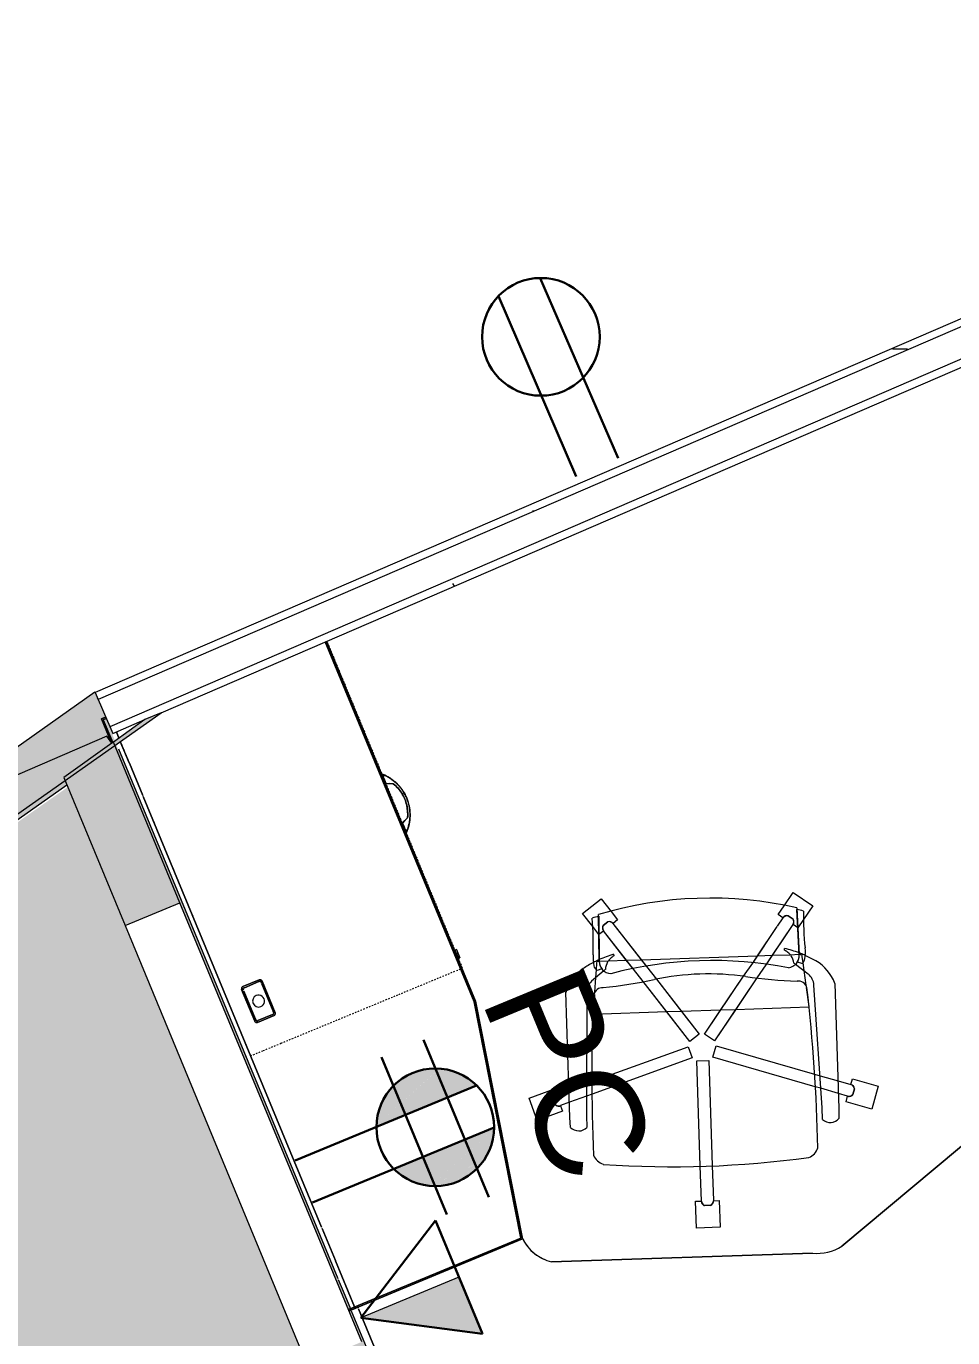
# Model space of a CAD drawing. Header units: inches. Extents: x 488 to 2071, y 800 to 2512.
# Drawn here: x 672.1 to 750.1, y 1913.6 to 2024 of the extents above; entities that cross this region are included whole.
import ezdxf

# ---------------------------------------------------------------- set-up
doc = ezdxf.new("R2010")
doc.units = ezdxf.units.IN
doc.header["$MEASUREMENT"] = 0
doc.linetypes.add('Dash', pattern=[0.25, 0.125, -0.125])
for name, color, linetype, lineweight in [('A-ANNO-NOTE', 131, 'Continuous', 30), ('A-DETL-GENF', 92, 'Continuous', 9), ('A-Flor-Shel-Tptn', 8, 'Continuous', 9), ('A-WALL', 113, 'Continuous', 9), ('A-WALL-PATT', 111, 'Continuous', 13), ('AI-Wall-Demz-E', 8, 'Continuous', 9), ('AI-Wall-Fill-E-2', 8, 'Continuous', 9), ('I-FURN', 30, 'Continuous', 9), ('I-FURN-PNLS', 30, 'Continuous', 9), ('I-WALL', 2, 'Continuous', 9)]:
    doc.layers.add(name, color=color, linetype=linetype, lineweight=lineweight)
doc.styles.add('Swis721 Lt BT', font='swissl.ttf', dxfattribs={"height": 9})
pattern_1 = [(0, (0, 0), (30.72, 7.68), [1.267, -21.773, 1.267, -21.773, -122.88]), (0, (0, 0), (30.72, 7.68), [-46.08, 1.267, -44.813, 1.267, -21.773, -53.76]), (0, (0, 0), (30.72, 7.68), [-115.2, 1.267, -14.093, 1.267, -37.133]), (120, (11.52, 3.84), (-22.011075, 22.7643), [1.267, -21.773, 1.267, -21.773, -122.88]), (120, (11.52, 3.84), (-22.011075, 22.7643), [-46.08, 1.267, -44.813, 1.267, -21.773, -53.76]), (120, (11.52, 3.84), (-22.011075, 22.7643), [-115.2, 1.267, -14.093, 1.267, -37.133]), (240, (15.36, 19.2), (-8.708925, -30.4443), [1.267, -21.773, 1.267, -21.773, -122.88]), (240, (15.36, 19.2), (-8.708925, -30.4443), [-46.08, 1.267, -44.813, 1.267, -21.773, -53.76]), (240, (15.36, 19.2), (-8.708925, -30.4443), [-115.2, 1.267, -14.093, 1.267, -37.133])]

# ---------------------------------------------------------------- blocks, each defined once
blk = doc.blocks.new('Revit Link EDITED_dwg-5488103-Level 1 POWER')
at = {"layer": 'AI-Wall-Fill-E-2'}
h = blk.add_hatch(color=7, dxfattribs=at)
h.paths.add_polyline_path([(888.45, 1226.24), (905.48, 1267.36), (944.19, 1251.32), (948.28, 1261.18), (943.66, 1263.09), (943.21, 1262.01), (947.83, 1260.1), (945.15, 1253.63), (940.53, 1255.55), (941.49, 1257.86), (902.78, 1273.89), (883.83, 1228.16)], flags=0)
h.paths.add_polyline_path([(962.05, 1294.44), (963.13, 1297.06), (958.51, 1298.96), (957.43, 1296.35), (958.51, 1295.9)], flags=0)
h.paths.add_polyline_path([(1002.73, 1392.63), (1002.73, 1392.68), (805.47, 1474.39), (805.47, 1474.34), (1002.69, 1392.65)], flags=0)
h.paths.add_polyline_path([(805.56, 1487.46), (838.83, 1565.84), (838.77, 1565.99), (806.52, 1489.72)], flags=0)
h.paths.add_polyline_path([(844.19, 1565.97), (844.28, 1566.22), (785.99, 1706.88), (785.85, 1706.82), (844.1, 1566.2)], flags=0)
h.paths.add_polyline_path([(784.42, 1710.28), (784.58, 1710.35), (736.87, 1825.51), (736.71, 1825.45), (784.36, 1710.42)], flags=0)
h.paths.add_polyline_path([(735.28, 1828.91), (735.44, 1828.98), (679.66, 1963.54), (679.55, 1963.46), (724.5, 1854.94)], flags=0)
h.paths.add_polyline_path([(630.52, 1928.39), (675.5, 1960.17), (675.36, 1960.5), (635, 1932.01), (632.5, 1933.05), (630.73, 1928.77), (500.42, 1982.75), (500.25, 1982.34), (629.94, 1928.62)], flags=0)
h.paths.add_polyline_path([(662.79, 1957.29), (678.88, 1964.24), (679.3, 1963.65), (679.57, 1963.84), (677.88, 1967.94), (666.53, 1959.93)], flags=0)
at = {"layer": 'AI-Wall-Demz-E', "color": 7}
for p, q in [((677.88, 1967.94), (662.79, 1957.29)), ((679.85, 1963.17), (698.32, 1918.59)), ((698.35, 1918.52), (698.76, 1917.53)), ((698.76, 1917.52), (699.37, 1916.05)), ((699.37, 1916.05), (699.42, 1915.94)), ((699.44, 1915.89), (710.89, 1888.24))]:
    blk.add_line(p, q, dxfattribs=at)
at = {"layer": 'AI-Wall-Demz-E', "color": 7, "flags": 128}
blk.add_lwpolyline([(500.42, 1982.75), (500.25, 1982.34), (630.52, 1928.39), (675.51, 1960.15)], dxfattribs=at)
blk = doc.blocks.new('Zira Wksta 9 - Type 1-V29-Level 1 POWER')
at = {"layer": 'I-FURN'}
for p, q in [((-32.53, -32.66), (-31.73, -30.56)), ((-32.53, -32.66), (-31.73, -30.56)), ((-31.73, -30.56), (-29.86, -31.26)), ((-31.73, -30.56), (-29.86, -31.26)), ((-29.86, -31.26), (-30.65, -33.37)), ((-29.86, -31.26), (-30.65, -33.37)), ((-33.1, -35.62), (-32.06, -32.84)), ((-33.1, -35.62), (-32.06, -32.84)), ((-32.07, -32.83), (-32.53, -32.66)), ((-32.07, -32.83), (-32.53, -32.66)), ((-31.21, -32.75), (-31.69, -32.57)), ((-31.21, -32.75), (-31.69, -32.57)), ((-31.69, -32.58), (-31.22, -32.75)), ((-31.69, -32.58), (-31.22, -32.75)), ((-31.12, -33.19), (-32.17, -35.97)), ((-31.12, -33.19), (-32.17, -35.97)), ((-30.65, -33.37), (-31.11, -33.2)), ((-30.65, -33.37), (-31.11, -33.2)), ((-48.56, -36.42), (-47.32, -34.85)), ((-48.56, -36.42), (-47.32, -34.85)), ((-47.32, -34.85), (-45.56, -36.26)), ((-47.32, -34.85), (-45.56, -36.26)), ((-44.79, -35.95), (-44.47, -35.18)), ((-46.8, -37.82), (-48.56, -36.42)), ((-46.8, -37.82), (-48.56, -36.42)), ((-48.5, -45.82), (-44.79, -35.95)), ((-45.56, -36.26), (-45.86, -36.63)), ((-45.56, -36.26), (-45.86, -36.63)), ((-43.16, -35.62), (-43.52, -36.56)), ((-36.21, -43.88), (-33.1, -35.62)), ((-36.21, -43.88), (-33.1, -35.62)), ((-32.17, -35.97), (-35.27, -44.24)), ((-32.17, -35.97), (-35.27, -44.24)), ((-20, -56), (-16, -36)), ((-16, -36), (-20, -56)), ((-16, -36), (-20, -56)), ((-19.87, -56.01), (-15.9, -36.13)), ((-15.9, -36.13), (-19.87, -56.01)), ((-19.87, -56.01), (-15.9, -36.13)), ((-15.9, -36.13), (-19.87, -56.01)), ((-16, -36), (-0.19, -36)), ((-16, -36), (-0.19, -36)), ((-0.19, -36), (-16, -36)), ((-15.9, -36.13), (-0.19, -36.13)), ((-0.19, -36.13), (-15.9, -36.13)), ((-15.9, -36.13), (-0.19, -36.13)), ((-0.19, -36.13), (-15.9, -36.13)), ((-0.19, -36), (-0.75, -36)), ((-0.75, -36), (-0.75, -36.12)), ((-0.75, -36.12), (-0.75, -36)), ((-0.75, -36), (-0.19, -36)), ((-0.75, -36.13), (-0.75, -40.34)), ((-0.75, -40.34), (-0.75, -36.13)), ((-43.52, -36.56), (-46.82, -46.35)), ((-46.5, -37.44), (-46.8, -37.82)), ((-46.5, -37.44), (-46.8, -37.82)), ((-46.32, -36.6), (-46.64, -37)), ((-46.32, -36.6), (-46.64, -37)), ((-46.63, -37), (-46.32, -36.61)), ((-46.63, -37), (-46.32, -36.61)), ((-45.61, -38.13), (-46.49, -37.43)), ((-45.61, -38.13), (-46.49, -37.43)), ((-45.87, -36.65), (-45.24, -37.15)), ((-45.87, -36.65), (-45.24, -37.15)), ((-45.24, -37.15), (-44.04, -38.11)), ((-45.24, -37.15), (-44.04, -38.11)), ((-44.38, -39.12), (-45.61, -38.13)), ((-44.38, -39.12), (-45.61, -38.13)), ((-44.04, -38.11), (-43.64, -38.42)), ((-44.04, -38.11), (-43.64, -38.42)), ((-43.64, -38.42), (-36.65, -44.01)), ((-43.64, -38.42), (-36.65, -44.01)), ((-44, -39.42), (-44.38, -39.12)), ((-44, -39.42), (-44.38, -39.12)), ((-37.27, -44.79), (-44, -39.42)), ((-37.27, -44.79), (-44, -39.42)), ((-0.75, -40.35), (-0.75, -43.28)), ((-0.75, -43.28), (-0.75, -40.35)), ((-24.95, -43.54), (-24.59, -42.6)), ((-36.65, -44.01), (-37.27, -44.79)), ((-36.65, -44.01), (-37.27, -44.79)), ((-35.27, -44.24), (-36.21, -43.88)), ((-35.27, -44.24), (-36.21, -43.88)), ((-28.91, -53.08), (-24.95, -43.54)), ((-23.59, -43.92), (-27.3, -53.79)), ((-23.32, -43.13), (-23.59, -43.92)), ((-0.75, -43.39), (-0.75, -82.61)), ((-0.75, -82.61), (-0.75, -43.39)), ((-46.14, -46.43), (-45.73, -44.87)), ((-45.73, -44.87), (-45.71, -44.8)), ((-45.71, -44.8), (-39.92, -46.98)), ((-42.63, -48.76), (-37.29, -45.24)), ((-39.92, -46.98), (-37.29, -45.24)), ((-37.29, -45.24), (-36.74, -46.08)), ((-37.29, -45.24), (-36.74, -46.08)), ((-35.06, -45.62), (-35.02, -44.62)), ((-35.06, -45.62), (-35.02, -44.62)), ((-35.02, -44.62), (-26.08, -45.02)), ((-35.02, -44.62), (-26.08, -45.02)), ((-26.08, -45.02), (-25.57, -45.05)), ((-26.08, -45.02), (-25.57, -45.05)), ((-25.57, -45.05), (-24.04, -45.12)), ((-25.57, -45.05), (-24.04, -45.12)), ((-24.04, -45.12), (-23.23, -45.15)), ((-24.04, -45.12), (-23.23, -45.15)), ((-23.23, -45.13), (-23.21, -44.65)), ((-23.23, -45.13), (-23.21, -44.65)), ((-23.21, -44.65), (-20.96, -44.75)), ((-23.21, -44.65), (-20.96, -44.75)), ((-20.96, -44.75), (-21.05, -46.75)), ((-20.96, -44.75), (-21.05, -46.75)), ((-36.74, -46.08), (-41.64, -49.31)), ((-36.74, -46.08), (-38.76, -47.41)), ((-36.31, -46.24), (-35.35, -45.97)), ((-36.31, -46.24), (-35.35, -45.97)), ((-35.67, -48.57), (-36.31, -46.24)), ((-34.76, -51.89), (-36.31, -46.24)), ((-35.35, -45.97), (-34.51, -49.01)), ((-35.35, -45.97), (-33.65, -52.14)), ((-26.46, -46.01), (-35.06, -45.62)), ((-26.46, -46.01), (-35.06, -45.62)), ((-25.98, -46.03), (-26.46, -46.01)), ((-25.98, -46.03), (-26.46, -46.01)), ((-24.41, -46.1), (-25.98, -46.03)), ((-24.41, -46.1), (-25.98, -46.03)), ((-23.28, -46.15), (-24.41, -46.1)), ((-23.28, -46.15), (-24.41, -46.1)), ((-23.3, -46.65), (-23.28, -46.17)), ((-23.3, -46.65), (-23.28, -46.17)), ((-22.87, -45.42), (-22.89, -45.92)), ((-22.87, -45.42), (-22.89, -45.92)), ((-22.88, -45.93), (-22.86, -45.41)), ((-22.88, -45.93), (-22.86, -45.41)), ((-46.74, -47.4), (-46.05, -48.57)), ((-46.5, -47.82), (-46.18, -46.61)), ((-46.18, -46.61), (-46.16, -46.54)), ((-42.63, -48.76), (-39.92, -46.98)), ((-38.76, -47.41), (-41.64, -49.31)), ((-39.92, -46.98), (-38.76, -47.41)), ((-38.76, -47.41), (-35.67, -48.57)), ((-21.05, -46.75), (-23.3, -46.65)), ((-21.05, -46.75), (-23.3, -46.65)), ((-46.8, -48.98), (-46.66, -48.44)), ((-46.66, -48.44), (-46.5, -47.82)), ((-46.57, -48.42), (-46.27, -48.67)), ((-47.98, -52.92), (-46.66, -49.19)), ((-46.66, -49.19), (-47.93, -52.78)), ((-47.14, -51.74), (-43.73, -49.49)), ((-46.84, -49.15), (-46.8, -48.99)), ((-46.74, -49.19), (-46.8, -49.17)), ((-45.95, -49.49), (-46.66, -49.23)), ((-46.03, -48.61), (-45.97, -48.71)), ((-44.54, -50.02), (-45.95, -49.49)), ((-44.54, -50.02), (-43.73, -49.49)), ((-43.73, -49.49), (-42.63, -48.76)), ((-43.73, -49.49), (-42.63, -48.76)), ((-41.64, -49.31), (-42.77, -50.05)), ((-41.64, -49.31), (-42.77, -50.05)), ((-35.67, -48.57), (-34.51, -49.01)), ((-34.76, -51.89), (-35.67, -48.57)), ((-34.51, -49.01), (-28.72, -51.18)), ((-34.51, -49.01), (-33.65, -52.14)), ((-47.14, -51.74), (-44.54, -50.02)), ((-42.77, -50.05), (-45.86, -52.09)), ((-43.38, -50.46), (-45.86, -52.09)), ((-45.65, -50.03), (-45.72, -50.15)), ((-43.38, -50.46), (-44.54, -50.02)), ((-42.77, -50.05), (-43.38, -50.46)), ((-34.2, -53.9), (-43.38, -50.46)), ((-49.29, -52.56), (-48.13, -51.79)), ((-49.29, -52.56), (-48.13, -51.79)), ((-48.13, -51.79), (-47.42, -51.32)), ((-48.13, -51.79), (-47.42, -51.32)), ((-47.42, -51.32), (-47.15, -51.73)), ((-47.42, -51.32), (-47.15, -51.73)), ((-28.76, -51.25), (-29.48, -52.69)), ((-28.72, -51.18), (-28.76, -51.25)), ((-48.19, -54.23), (-49.29, -52.56)), ((-48.19, -54.23), (-49.29, -52.56)), ((-47.33, -52.15), (-47.05, -52.58)), ((-47.33, -52.15), (-47.05, -52.58)), ((-47.04, -52.57), (-47.32, -52.16)), ((-47.04, -52.57), (-47.32, -52.16)), ((-45.89, -52.11), (-46.59, -52.57)), ((-45.89, -52.11), (-46.59, -52.57)), ((-46.58, -52.59), (-46.31, -52.99)), ((-46.58, -52.59), (-46.31, -52.99)), ((-34.4, -53.2), (-34.76, -51.89)), ((-34.4, -53.2), (-34.76, -51.89)), ((-33.65, -52.14), (-33.3, -53.41)), ((-33.65, -52.14), (-33.3, -53.41)), ((-29.56, -52.86), (-30.12, -53.97)), ((-29.53, -52.79), (-29.56, -52.86)), ((-47.07, -53.49), (-48.19, -54.23)), ((-47.07, -53.49), (-48.19, -54.23)), ((-46.31, -52.99), (-47.07, -53.49)), ((-46.31, -52.99), (-47.07, -53.49)), ((-34.2, -53.9), (-34.4, -53.2)), ((-33.18, -57.61), (-34.4, -53.2)), ((-33.04, -54.34), (-34.2, -53.9)), ((-33.18, -57.61), (-34.2, -53.9)), ((-33.3, -53.41), (-33.04, -54.34)), ((-33.3, -53.41), (-32.22, -57.35)), ((-30.94, -54.25), (-29.66, -53.82)), ((-30.12, -53.97), (-30.41, -54.55)), ((-31.63, -54.87), (-33.04, -54.34)), ((-33.04, -54.34), (-32.22, -57.35)), ((-30.9, -55.12), (-32.36, -58.78)), ((-32.31, -58.65), (-30.9, -55.12)), ((-32.23, -55.22), (-32.21, -55.08)), ((-30.92, -55.14), (-31.63, -54.87)), ((-31.1, -54.3), (-30.99, -54.26)), ((-30.85, -54.47), (-30.45, -54.47)), ((-30.77, -55.19), (-30.84, -55.17)), ((-30.66, -55.06), (-30.74, -55.21)), ((-30.41, -54.55), (-30.66, -55.05)), ((-20, -88.79), (-20, -56)), ((-20, -88.79), (-20, -56)), ((-20, -56), (-20, -88.79)), ((-19.87, -88.79), (-19.87, -56.01)), ((-19.87, -56.01), (-19.87, -88.79)), ((-19.87, -88.79), (-19.87, -56.01)), ((-19.87, -56.01), (-19.87, -88.79)), ((-32.2, -57.34), (-31.73, -57.22)), ((-32.2, -57.34), (-31.73, -57.22)), ((-31.73, -57.22), (-31.51, -58.04)), ((-31.73, -57.22), (-31.51, -58.04)), ((-33.66, -57.75), (-33.2, -57.62)), ((-33.66, -57.75), (-33.2, -57.62)), ((-33.42, -58.62), (-33.66, -57.75)), ((-33.42, -58.62), (-33.66, -57.75)), ((-32.36, -57.78), (-32.84, -57.91)), ((-32.84, -57.92), (-32.35, -57.78)), ((-32.84, -57.92), (-32.35, -57.78)), ((-32.36, -57.78), (-32.84, -57.91)), ((-31.51, -58.04), (-31.14, -59.38)), ((-31.51, -58.04), (-31.14, -59.38)), ((-33.06, -59.92), (-33.42, -58.62)), ((-33.06, -59.92), (-33.42, -58.62)), ((-31.14, -59.38), (-33.06, -59.92)), ((-31.14, -59.38), (-33.06, -59.92)), ((-3.94, -61.56), (-3.94, -61.71)), ((-3.94, -61.71), (-3.94, -61.56)), ((-3.94, -61.75), (-3.94, -64.25)), ((-3.94, -64.25), (-3.94, -61.75)), ((-3.81, -61.5), (-3.87, -61.5)), ((-3.87, -61.5), (-3.81, -61.5)), ((-2.46, -61.5), (-3.79, -61.5)), ((-3.79, -61.5), (-2.46, -61.5)), ((-2.37, -61.5), (-2.44, -61.5)), ((-2.44, -61.5), (-2.37, -61.5)), ((-2.31, -61.71), (-2.31, -61.56)), ((-2.31, -61.56), (-2.31, -61.71)), ((-2.31, -64.25), (-2.31, -61.75)), ((-2.31, -61.75), (-2.31, -64.25)), ((-3.94, -64.29), (-3.94, -64.44)), ((-3.94, -64.44), (-3.94, -64.29)), ((-3.87, -64.5), (-3.81, -64.5)), ((-3.81, -64.5), (-3.87, -64.5)), ((-3.79, -64.5), (-2.46, -64.5)), ((-2.46, -64.5), (-3.79, -64.5)), ((-2.44, -64.5), (-2.37, -64.5)), ((-2.37, -64.5), (-2.44, -64.5)), ((-2.31, -64.44), (-2.31, -64.33)), ((-2.31, -64.33), (-2.31, -64.44)), ((-0.75, -82.72), (-0.75, -85.65)), ((-0.75, -85.65), (-0.75, -82.72)), ((-0.75, -85.68), (-0.75, -87.64)), ((-0.75, -87.64), (-0.75, -85.68)), ((-0.75, -87.94), (-0.75, -88.5)), ((-0.75, -88.5), (-0.75, -87.94)), ((-0.12, -87.8), (-0.12, -89.88)), ((-0.12, -89.88), (-0.12, -87.8)), ((-0.12, -87.8), (-0.12, -89.88)), ((-0.12, -89.88), (-0.12, -87.8)), ((0, -87.94), (0, -90)), ((0, -87.94), (0, -90)), ((0, -90), (0, -87.94)), ((0, -90), (0, -87.94)), ((0, -87.94), (0, -90)), ((-0.12, -89.88), (-0.39, -89.88)), ((-0.39, -89.88), (-0.12, -89.88)), ((-0.12, -89.88), (-0.39, -89.88)), ((-0.39, -89.88), (-0.12, -89.88)), ((0, -90), (-0.39, -90)), ((0, -90), (-0.39, -90)), ((-0.39, -90), (0, -90)), ((-0.39, -90), (0, -90)), ((0, -90), (-0.39, -90))]:
    blk.add_line(p, q, dxfattribs=at)
for centre, radius, start, end in [((-31.69, -32.97), 0.407, 90.5719, 160.2416), ((-31.69, -32.97), 0.407, 90.5719, 160.2416), ((-31.68, -32.98), 0.406, 92.0266, 159.4068), ((-31.68, -32.98), 0.406, 145.9307, 159.4068), ((-31.68, -32.98), 0.406, 105.5026, 145.9307), ((-31.68, -32.98), 0.406, 92.0266, 105.5026), ((-31.5, -33.05), 0.406, 33.3109, 46.7869), ((-31.5, -33.05), 0.406, 339.4068, 46.7869), ((-31.48, -33.05), 0.407, 42.5225, 48.2416), ((-31.48, -33.05), 0.407, 338.5719, 48.2416), ((-31.48, -33.05), 0.407, 338.5719, 42.5225), ((-31.5, -33.05), 0.406, 339.4068, 33.3109), ((101.32, -88.89), 153.52, 158.8817, 163.9281), ((-40.89, -34.43), 1.31, 89.45, 139.3635), ((-62.5, -115.28), 84.96, 63.5542, 75.2593), ((-44.03, -36.03), 0.956, 25.2969, 117.5166), ((-46.25, -37.12), 0.407, 162.5719, 232.2416), ((-46.25, -37.12), 0.407, 162.5719, 232.2416), ((-46.24, -37.11), 0.406, 164.0266, 177.5026), ((-46.24, -37.11), 0.406, 164.0266, 231.4068), ((-46.24, -37.11), 0.406, 177.5026, 217.9307), ((-46.24, -37.11), 0.406, 217.9307, 231.1285), ((-46.24, -37.11), 0.406, 231.1285, 231.4068), ((-46.12, -36.95), 0.407, 92.3737, 120.2416), ((-46.12, -36.95), 0.407, 50.5719, 120.2416), ((-46.12, -36.96), 0.406, 91.8348, 118.7869), ((-46.12, -36.96), 0.406, 51.4068, 118.7869), ((-46.12, -36.96), 0.406, 91.6865, 91.8348), ((-46.12, -36.95), 0.407, 91.5174, 92.3737), ((-46.12, -36.95), 0.407, 50.5719, 91.5174), ((-46.12, -36.96), 0.406, 64.8828, 91.6865), ((-46.12, -36.96), 0.406, 51.4068, 64.8828), ((-25.52, -40.21), 1.31, 359.45, 49.3635), ((-168.4, 12.46), 153.52, 334.8854, 339.9318), ((-24.21, -43.48), 0.956, 21.2969, 113.5166), ((-23.25, -45.54), 0.407, 47.1401, 88.2416), ((-23.25, -45.54), 0.407, 18.5719, 88.2416), ((-23.25, -45.56), 0.406, 60.4547, 87.4068), ((-23.25, -45.56), 0.406, 20.0266, 87.4068), ((-23.25, -45.56), 0.406, 20.0266, 60.4547), ((-23.25, -45.54), 0.407, 46.4398, 47.1401), ((-23.25, -45.54), 0.407, 18.5719, 46.4398), ((-44.87, -45.97), 3.63, 177.5857, 217.4546), ((-23.26, -45.74), 0.406, 267.4068, 334.7869), ((-23.26, -45.76), 0.407, 266.5719, 336.2416), ((-23.26, -45.76), 0.407, 266.5719, 336.2416), ((-23.26, -45.74), 0.406, 267.4068, 321.3109), ((-23.26, -45.74), 0.406, 321.3109, 334.7869), ((-45.5, -46.78), 1.39, 162.208, 206.5146), ((-45.44, -46.47), 0.763, 173.6405, 255.173), ((-63.62, -86.09), 42.84, 59.3834, 65.1767), ((-40.12, -42.34), 9.61, 217.4546, 223.4032), ((-46.45, -49.02), 0.613, 101.9494, 149.5003), ((-45.67, -49.54), 1.05, 75.3621, 160.5854), ((-26.8, -20.27), 33.83, 236.6352, 262.1783), ((-73.4, -41.77), 27.2, 336.8949, 343.4211), ((-43.75, -50.6), 3.74, 149.5003, 163.4211), ((-40.12, -42.34), 9.61, 223.4032, 225.8974), ((-40.12, -42.34), 9.61, 226.0461, 226.4797), ((-40.12, -42.34), 9.61, 226.6699, 234.3402), ((-45.67, -49.54), 1.05, 124.6069, 160.5854), ((-44.63, -49.09), 1.38, 164.4946, 191.8316), ((-44.63, -49.09), 1.38, 193.4255, 207.8909), ((-30.5, -30.12), 22.19, 239.3834, 259.4301), ((-44.63, -49.09), 1.38, 207.8909, 222.3564), ((-46.93, -52.07), 0.407, 122.5719, 192.2416), ((-46.93, -52.07), 0.407, 122.5719, 192.2416), ((-46.92, -52.08), 0.406, 123.4068, 190.7869), ((-46.92, -52.08), 0.406, 136.8828, 150.3588), ((-46.92, -52.08), 0.406, 123.4068, 136.8828), ((-28.82, -25.67), 33.17, 233.8545, 234.8302), ((-28.98, -26.07), 32.89, 234.7108, 264.0993), ((-46.92, -52.08), 0.406, 150.3588, 190.7869), ((-46.81, -52.25), 0.407, 234.5719, 304.2416), ((-46.81, -52.25), 0.407, 234.5719, 304.2416), ((-46.81, -52.24), 0.406, 236.0266, 276.4547), ((-46.81, -52.24), 0.406, 236.0266, 262.9787), ((-46.81, -52.24), 0.406, 262.9787, 276.4547), ((-46.81, -52.24), 0.406, 276.4547, 303.4068), ((-46.81, -52.24), 0.406, 276.4547, 289.9307), ((-46.81, -52.24), 0.406, 289.9307, 303.4068), ((-42.43, -94.05), 42.84, 73.6368, 79.4301), ((-30.02, -52.26), 0.763, 243.6405, 325.173), ((-31.87, -54.73), 1.05, 338.2281, 63.4514), ((-30.18, -52.54), 1.39, 292.2989, 336.6055), ((-30.13, -51.51), 3.63, 281.3589, 321.2278), ((-32.36, -53.7), 1.38, 276.4571, 290.9226), ((-32.36, -53.7), 1.38, 290.9226, 305.388), ((-32.36, -53.7), 1.38, 306.982, 334.3189), ((-31.87, -54.73), 1.05, 338.2281, 14.2066), ((-34.02, -54.26), 3.74, 335.3924, 349.3132), ((-30.94, -54.84), 0.613, 349.3132, 36.8641), ((-31.31, -45.65), 9.61, 275.4103, 281.3589), ((-31.31, -45.65), 9.61, 264.4733, 272.1436), ((-5.89, -67.14), 27.2, 155.3924, 161.9186), ((-31.31, -45.65), 9.61, 272.3338, 272.7674), ((-31.31, -45.65), 9.61, 272.9161, 275.4103), ((-32.61, -57.46), 0.406, 308.0266, 15.4068), ((-32.59, -57.46), 0.407, 306.5719, 16.2416), ((-32.59, -57.46), 0.407, 320.5058, 16.2416), ((-32.61, -57.46), 0.406, 1.9307, 15.4068), ((-32.8, -57.52), 0.407, 194.5719, 264.2416), ((-32.8, -57.52), 0.407, 194.5719, 264.2416), ((-32.79, -57.51), 0.406, 195.4068, 235.8348), ((-32.79, -57.51), 0.406, 195.4068, 208.8828), ((-32.79, -57.51), 0.406, 208.8828, 262.7869), ((-32.79, -57.51), 0.406, 235.8348, 262.7869), ((-32.61, -57.46), 0.406, 308.0266, 348.4547), ((-32.59, -57.46), 0.407, 306.5719, 320.5058), ((-32.61, -57.46), 0.406, 348.4547, 1.9307), ((-28.83, -25.66), 33.17, 263.9833, 264.959), ((-3.87, -61.56), 0.0625, 90, 180), ((-3.87, -61.56), 0.0625, 90, 180), ((-2.37, -61.56), 0.0625, 0, 90), ((-2.37, -61.56), 0.0625, 0, 90), ((-3.87, -64.44), 0.0625, 180, 270), ((-3.87, -64.44), 0.0625, 180, 270), ((-2.37, -64.44), 0.0625, 270, 0), ((-2.37, -64.44), 0.0625, 270, 285), ((-2.37, -64.44), 0.0625, 285, 0)]:
    blk.add_arc(centre, radius, start, end, dxfattribs=at)
at = {"layer": 'I-FURN-PNLS'}
for p, q in [((-1, -6.75), (-1, -35.85)), ((-1, -35.85), (-1, -6.75)), ((-40.59, -25.16), (-56, -30)), ((-56, -30), (-40.59, -25.16)), ((-40.59, -25.16), (-56, -30)), ((-17.51, -33.29), (-38.08, -25.57)), ((-38.08, -25.57), (-17.51, -33.29)), ((-17.51, -33.29), (-38.08, -25.57)), ((-0.19, -36), (-16, -36)), ((-16, -36), (-0.19, -36)), ((-0.19, -36), (-16, -36)), ((-1, -35.95), (-1, -36)), ((-1, -36), (-1, -35.95)), ((-1, -36), (-0.19, -36)), ((-0.75, -36), (-1, -36)), ((-0.19, -36), (-0.75, -36)), ((-20.05, -59.88), (-20.18, -59.88)), ((-20.18, -60.63), (-20.18, -59.88)), ((-20.18, -59.88), (-20.18, -59.98)), ((-20.18, -59.98), (-20.18, -60.06)), ((-20.18, -60.06), (-20.18, -60.25)), ((-20.18, -60.25), (-20.18, -60.44)), ((-20.18, -60.44), (-20.18, -60.52)), ((-20.18, -60.52), (-20.18, -60.63)), ((-20.18, -60.63), (-20.05, -60.63)), ((-20.05, -59.98), (-20.05, -59.88)), ((-20.05, -59.88), (-20.05, -60.63)), ((-20.05, -60.25), (-20.05, -59.98)), ((-20.05, -60.52), (-20.05, -60.25)), ((-20.05, -60.63), (-20.05, -60.52)), ((-4.06, -61.56), (-4.06, -64.44)), ((-4.06, -64.44), (-4.06, -61.56)), ((-2.37, -61.38), (-3.87, -61.38)), ((-3.87, -61.38), (-2.37, -61.38)), ((-2.19, -64.44), (-2.19, -61.56)), ((-2.19, -61.56), (-2.19, -64.44)), ((-3.87, -64.63), (-2.37, -64.63)), ((-2.37, -64.63), (-3.87, -64.63)), ((-20.05, -71.51), (-20.22, -71.51)), ((-20.05, -71.51), (-20.22, -71.51)), ((-20.22, -71.52), (-20.05, -71.52)), ((-20.22, -71.52), (-20.05, -71.52)), ((-20.05, -71.4), (-20.05, -71.34)), ((-20.05, -71.34), (-20.05, -71.39)), ((-20.05, -71.4), (-20.05, -71.34)), ((-20.05, -71.34), (-20.05, -71.39)), ((-20.05, -71.39), (-20.05, -71.49)), ((-20.05, -71.39), (-20.05, -71.49)), ((-20.05, -71.49), (-20.05, -71.4)), ((-20.05, -71.49), (-20.05, -71.4)), ((-20.05, -71.52), (-20.05, -71.49)), ((-20.05, -71.49), (-20.05, -71.51)), ((-20.05, -71.52), (-20.05, -71.49)), ((-20.05, -71.49), (-20.05, -71.51)), ((-20.05, -71.52), (-20.05, -72.21)), ((-20.05, -71.86), (-20.05, -71.52)), ((-20.05, -71.52), (-20.05, -72.21)), ((-20.05, -71.86), (-20.05, -71.52)), ((-20.61, -72.44), (-20.33, -72.32)), ((-20.61, -72.44), (-20.33, -72.32)), ((-20.33, -72.32), (-20.05, -72.21)), ((-20.33, -72.32), (-20.05, -72.21)), ((-20.05, -72.21), (-20.05, -71.86)), ((-20.05, -72.21), (-20.05, -71.86)), ((-20.33, -75.68), (-20.61, -75.56)), ((-20.33, -75.68), (-20.61, -75.56)), ((-20.05, -75.79), (-20.33, -75.68)), ((-20.05, -75.79), (-20.33, -75.68)), ((-20.05, -76.14), (-20.05, -75.79)), ((-20.05, -75.79), (-20.05, -76.48)), ((-20.05, -76.14), (-20.05, -75.79)), ((-20.05, -75.79), (-20.05, -76.48)), ((-20.05, -76.48), (-20.05, -76.14)), ((-20.05, -76.48), (-20.05, -76.14)), ((-20.05, -76.48), (-20.22, -76.48)), ((-20.05, -76.48), (-20.22, -76.48)), ((-20.22, -76.49), (-20.05, -76.49)), ((-20.22, -76.49), (-20.05, -76.49)), ((-20.05, -76.51), (-20.05, -76.48)), ((-20.05, -76.51), (-20.05, -76.48)), ((-20.05, -76.49), (-20.05, -76.51)), ((-20.05, -76.49), (-20.05, -76.51)), ((-20.05, -76.51), (-20.05, -76.61)), ((-20.05, -76.6), (-20.05, -76.51)), ((-20.05, -76.51), (-20.05, -76.61)), ((-20.05, -76.6), (-20.05, -76.51)), ((-20.05, -76.66), (-20.05, -76.6)), ((-20.05, -76.66), (-20.05, -76.6)), ((-20.05, -76.61), (-20.05, -76.66)), ((-20.05, -76.61), (-20.05, -76.66))]:
    blk.add_line(p, q, dxfattribs=at)
at = {"layer": 'I-FURN-PNLS', "linetype": 'Dash'}
for p, q in [((-20, -59), (-20.05, -59)), ((-20.05, -59), (-20.05, -88.79)), ((-14.24, -59), (-19.99, -59)), ((-11.3, -59), (-14.22, -59)), ((-3.52, -59), (-11.18, -59)), ((-2.15, -59), (-3.51, -59)), ((-1.9, -59), (-2.09, -59)), ((-0.75, -59), (-1.89, -59)), ((-0.75, -82.61), (-0.75, -59)), ((-0.75, -85.65), (-0.75, -82.72)), ((-0.75, -87.64), (-0.75, -85.68)), ((-0.75, -88.5), (-0.75, -87.94))]:
    blk.add_line(p, q, dxfattribs=at)
at = {"layer": 'I-FURN-PNLS', "flags": 128}
for points in [[(-20.05, -72.21), (-20.33, -72.32), (-20.61, -72.44)], [(-20.05, -72.21), (-20.33, -72.32), (-20.61, -72.44)], [(-20.61, -75.56), (-20.33, -75.68), (-20.05, -75.79)], [(-20.61, -75.56), (-20.33, -75.68), (-20.05, -75.79)]]:
    blk.add_lwpolyline(points, dxfattribs=at)
at = {"layer": 'I-FURN-PNLS'}
for centre, radius, start, end in [((-39.92, -28.95), 3.85, 61.4531, 100.0695), ((-39.92, -28.95), 3.85, 61.4531, 100.0695), ((-39.92, -28.95), 3.85, 61.4531, 100.0695), ((-19.61, -36.24), 3.61, 3.7529, 54.5071), ((-19.61, -36.24), 3.61, 41.8185, 54.5071), ((-19.61, -36.24), 3.61, 3.7529, 54.5071), ((-19.61, -36.24), 3.61, 29.13, 41.8185), ((-19.61, -36.24), 3.61, 3.7529, 29.13), ((-3.87, -61.56), 0.187, 90, 180), ((-3.87, -61.56), 0.187, 135, 165), ((-3.87, -61.56), 0.187, 165, 180), ((-3.87, -61.56), 0.187, 105, 135), ((-3.87, -61.56), 0.187, 90, 105), ((-2.37, -61.56), 0.188, 360, 90), ((-2.37, -61.56), 0.187, 75, 90), ((-2.37, -61.56), 0.187, 45, 75), ((-2.37, -61.56), 0.187, 15, 45), ((-2.37, -61.56), 0.187, 0, 15), ((-3.13, -63), 0.5, 90, 270), ((-3.13, -63), 0.5, 90, 270), ((-3.13, -63), 0.5, 270, 90), ((-3.13, -63), 0.5, 270, 90), ((-3.87, -64.44), 0.187, 180, 270), ((-3.87, -64.44), 0.188, 180, 195), ((-3.87, -64.44), 0.188, 195, 225), ((-3.87, -64.44), 0.188, 225, 255), ((-3.87, -64.44), 0.187, 255, 270), ((-2.37, -64.44), 0.187, 270, 0), ((-2.37, -64.44), 0.188, 270, 285), ((-2.37, -64.44), 0.187, 285, 315), ((-2.37, -64.44), 0.187, 315, 345), ((-2.37, -64.44), 0.187, 345, 0), ((-17.5, -74), 3.69, 137.0385, 137.567), ((-17.5, -74), 3.69, 137.0289, 137.7029), ((-17.5, -74), 3.69, 137.0385, 137.567), ((-17.5, -74), 3.69, 137.3659, 137.7029), ((-17.5, -74), 3.69, 137.0289, 137.3659), ((-17.5, -74), 3.69, 222.2971, 222.9711), ((-17.5, -74), 3.69, 222.2971, 222.9711), ((-17.5, -74), 3.69, 222.433, 222.9615), ((-17.5, -74), 3.69, 222.433, 222.9615)]:
    blk.add_arc(centre, radius, start, end, dxfattribs=at)
for points, knots in [([(-20.93, -75.33), (-21.02, -75.12), (-21.14, -74.68), (-21.23, -73.77), (-21.05, -72.86), (-20.65, -72.05), (-20.38, -71.69), (-20.22, -71.52)], [0.25, 0.25, 0.25, 0.25, 0.375, 0.5, 0.75, 0.875, 1, 1, 1, 1]), ([(-20.22, -76.48), (-20.38, -76.31), (-20.65, -75.95), (-20.95, -75.34), (-21.14, -74.68), (-21.23, -73.77), (-21.05, -72.86), (-20.65, -72.05), (-20.38, -71.69), (-20.22, -71.52)], [0, 0, 0, 0, 0.125, 0.25, 0.375, 0.5, 0.75, 0.875, 1, 1, 1, 1]), ([(-20.05, -71.34), (-20.05, -71.34), (-20.05, -71.34), (-20.06, -71.35), (-20.06, -71.35), (-20.06, -71.35), (-20.06, -71.35), (-20.07, -71.36), (-20.07, -71.36), (-20.07, -71.37), (-20.08, -71.37), (-20.08, -71.37), (-20.09, -71.38), (-20.1, -71.39), (-20.11, -71.4)], [0, 0, 0, 0, 0.125, 0.1875, 0.25, 0.3125, 0.375, 0.4375, 0.5, 0.5625, 0.625, 0.6875, 0.75, 1, 1, 1, 1]), ([(-20.05, -71.34), (-20.05, -71.34), (-20.05, -71.34), (-20.06, -71.35), (-20.06, -71.35), (-20.06, -71.35), (-20.06, -71.35), (-20.07, -71.36), (-20.07, -71.36), (-20.07, -71.37), (-20.08, -71.37), (-20.08, -71.37), (-20.09, -71.38), (-20.1, -71.39), (-20.11, -71.4)], [0, 0, 0, 0, 0.125, 0.1875, 0.25, 0.3125, 0.375, 0.4375, 0.5, 0.5625, 0.625, 0.6875, 0.75, 1, 1, 1, 1]), ([(-20.1, -71.39), (-20.09, -71.38), (-20.08, -71.37), (-20.07, -71.36), (-20.07, -71.36), (-20.06, -71.35), (-20.06, -71.35), (-20.06, -71.35), (-20.06, -71.35), (-20.05, -71.35), (-20.05, -71.34), (-20.05, -71.34), (-20.05, -71.34)], [0, 0, 0, 0, 0.25, 0.375, 0.5, 0.5625, 0.625, 0.6875, 0.75, 0.8125, 0.875, 1, 1, 1, 1]), ([(-20.1, -71.39), (-20.09, -71.38), (-20.08, -71.37), (-20.07, -71.36), (-20.07, -71.36), (-20.06, -71.35), (-20.06, -71.35), (-20.06, -71.35), (-20.06, -71.35), (-20.05, -71.35), (-20.05, -71.34), (-20.05, -71.34), (-20.05, -71.34)], [0, 0, 0, 0, 0.25, 0.375, 0.5, 0.5625, 0.625, 0.6875, 0.75, 0.8125, 0.875, 1, 1, 1, 1]), ([(-21, -72.84), (-21.02, -72.92), (-21.06, -73.05), (-21.09, -73.18), (-21.1, -73.22)], [0.28408999, 0.28408999, 0.28408999, 0.28408999, 0.33333333, 0.35626869, 0.35626869, 0.35626869, 0.35626869]), ([(-21, -72.84), (-21.02, -72.92), (-21.06, -73.05), (-21.09, -73.18), (-21.1, -73.22)], [0.28408999, 0.28408999, 0.28408999, 0.28408999, 0.33333333, 0.35626869, 0.35626869, 0.35626869, 0.35626869]), ([(-20.61, -72.44), (-20.78, -72.76), (-21.02, -73.45), (-21.02, -74.37), (-20.89, -74.89), (-20.83, -75.06)], [0, 0, 0, 0, 0.3333333, 0.6666667, 0.8333333, 0.8333333, 0.8333333, 0.8333333]), ([(-20.72, -72.22), (-20.78, -72.32), (-20.84, -72.44), (-20.9, -72.58), (-20.91, -72.6)], [0.15929421, 0.15929421, 0.15929421, 0.15929421, 0.22222222, 0.23760808, 0.23760808, 0.23760808, 0.23760808]), ([(-20.72, -72.22), (-20.78, -72.32), (-20.84, -72.44), (-20.9, -72.58), (-20.91, -72.6)], [0.15929421, 0.15929421, 0.15929421, 0.15929421, 0.22222222, 0.23760808, 0.23760808, 0.23760808, 0.23760808]), ([(-21.15, -73.48), (-21.16, -73.55), (-21.17, -73.68), (-21.18, -73.81), (-21.18, -73.86)], [0.40506916, 0.40506916, 0.40506916, 0.40506916, 0.44444444, 0.47528072, 0.47528072, 0.47528072, 0.47528072]), ([(-21.15, -73.48), (-21.16, -73.55), (-21.17, -73.68), (-21.18, -73.81), (-21.18, -73.86)], [0.40506916, 0.40506916, 0.40506916, 0.40506916, 0.44444444, 0.47528072, 0.47528072, 0.47528072, 0.47528072]), ([(-21.1, -74.78), (-21.09, -74.82), (-21.06, -74.95), (-21.03, -75.08), (-21, -75.16)], [0.6437238, 0.6437238, 0.6437238, 0.6437238, 0.66666667, 0.71588521, 0.71588521, 0.71588521, 0.71588521]), ([(-21.1, -74.78), (-21.09, -74.82), (-21.06, -74.95), (-21.03, -75.08), (-21, -75.16)], [0.6437238, 0.6437238, 0.6437238, 0.6437238, 0.66666667, 0.71588521, 0.71588521, 0.71588521, 0.71588521]), ([(-20.91, -75.4), (-20.86, -75.52), (-20.8, -75.65), (-20.73, -75.77), (-20.72, -75.78)], [0.76237976, 0.76237976, 0.76237976, 0.76237976, 0.83333333, 0.84063549, 0.84063549, 0.84063549, 0.84063549]), ([(-20.91, -75.4), (-20.86, -75.52), (-20.8, -75.65), (-20.73, -75.77), (-20.72, -75.78)], [0.76237976, 0.76237976, 0.76237976, 0.76237976, 0.83333333, 0.84063549, 0.84063549, 0.84063549, 0.84063549]), ([(-20.11, -76.6), (-20.1, -76.61), (-20.09, -76.62), (-20.08, -76.63), (-20.07, -76.63), (-20.07, -76.64), (-20.07, -76.64), (-20.06, -76.65), (-20.06, -76.65), (-20.06, -76.65), (-20.06, -76.65), (-20.05, -76.66), (-20.05, -76.66), (-20.05, -76.66)], [0, 0, 0, 0, 0.25, 0.375, 0.4375, 0.5, 0.5625, 0.625, 0.6875, 0.75, 0.8125, 0.875, 1, 1, 1, 1]), ([(-20.11, -76.6), (-20.1, -76.61), (-20.09, -76.62), (-20.08, -76.63), (-20.07, -76.63), (-20.07, -76.64), (-20.07, -76.64), (-20.06, -76.65), (-20.06, -76.65), (-20.06, -76.65), (-20.06, -76.65), (-20.05, -76.66), (-20.05, -76.66), (-20.05, -76.66)], [0, 0, 0, 0, 0.25, 0.375, 0.4375, 0.5, 0.5625, 0.625, 0.6875, 0.75, 0.8125, 0.875, 1, 1, 1, 1]), ([(-20.05, -76.66), (-20.05, -76.66), (-20.05, -76.66), (-20.05, -76.65), (-20.06, -76.65), (-20.06, -76.65), (-20.06, -76.65), (-20.06, -76.65), (-20.07, -76.64), (-20.07, -76.64), (-20.07, -76.64), (-20.08, -76.63), (-20.08, -76.63), (-20.09, -76.62), (-20.1, -76.61)], [0, 0, 0, 0, 0.125, 0.1875, 0.25, 0.3125, 0.375, 0.4375, 0.5, 0.5625, 0.625, 0.6875, 0.75, 1, 1, 1, 1]), ([(-20.05, -76.66), (-20.05, -76.66), (-20.05, -76.66), (-20.05, -76.65), (-20.06, -76.65), (-20.06, -76.65), (-20.06, -76.65), (-20.06, -76.65), (-20.07, -76.64), (-20.07, -76.64), (-20.07, -76.64), (-20.08, -76.63), (-20.08, -76.63), (-20.09, -76.62), (-20.1, -76.61)], [0, 0, 0, 0, 0.125, 0.1875, 0.25, 0.3125, 0.375, 0.4375, 0.5, 0.5625, 0.625, 0.6875, 0.75, 1, 1, 1, 1])]:
    blk.add_open_spline(points, degree=3, knots=knots, dxfattribs=at)
for points in [[(-20.24, -71.54), (-20.37, -71.68), (-20.48, -71.83), (-20.59, -71.99)], [(-20.24, -71.54), (-20.37, -71.68), (-20.48, -71.83), (-20.59, -71.99)], [(-20.22, -71.51), (-20.23, -71.52), (-20.23, -71.53), (-20.24, -71.54)], [(-20.22, -71.51), (-20.23, -71.52), (-20.23, -71.53), (-20.24, -71.54)], [(-20.19, -71.49), (-20.18, -71.48), (-20.16, -71.45), (-20.13, -71.42), (-20.11, -71.4), (-20.1, -71.39)], [(-20.19, -71.49), (-20.18, -71.48), (-20.16, -71.45), (-20.13, -71.42), (-20.11, -71.4), (-20.1, -71.39)], [(-20.11, -71.4), (-20.12, -71.41), (-20.15, -71.44), (-20.18, -71.47), (-20.19, -71.49)], [(-20.11, -71.4), (-20.12, -71.41), (-20.15, -71.44), (-20.18, -71.47), (-20.19, -71.49)], [(-20.61, -72.44), (-20.78, -72.76), (-21.02, -73.45), (-21.02, -74.55), (-20.78, -75.24), (-20.61, -75.56)], [(-20.95, -72.7), (-20.96, -72.74), (-20.98, -72.79), (-21, -72.84)], [(-20.95, -72.7), (-20.96, -72.74), (-20.98, -72.79), (-21, -72.84)], [(-20.91, -72.6), (-20.92, -72.63), (-20.93, -72.65), (-20.94, -72.68)], [(-20.91, -72.6), (-20.92, -72.63), (-20.93, -72.65), (-20.94, -72.68)], [(-20.83, -72.94), (-20.77, -72.77), (-20.7, -72.6), (-20.61, -72.44)], [(-20.83, -72.94), (-20.77, -72.77), (-20.7, -72.6), (-20.61, -72.44)], [(-20.61, -72.03), (-20.65, -72.09), (-20.69, -72.15), (-20.72, -72.22)], [(-20.61, -72.03), (-20.65, -72.09), (-20.69, -72.15), (-20.72, -72.22)], [(-21.18, -73.86), (-21.18, -73.95), (-21.18, -74.04), (-21.18, -74.13)], [(-21.18, -73.86), (-21.18, -73.95), (-21.18, -74.04), (-21.18, -74.13)], [(-21.13, -73.36), (-21.13, -73.4), (-21.14, -73.44), (-21.15, -73.48)], [(-21.13, -73.36), (-21.13, -73.4), (-21.14, -73.44), (-21.15, -73.48)], [(-21.1, -73.22), (-21.11, -73.26), (-21.11, -73.29), (-21.12, -73.33)], [(-21.1, -73.22), (-21.11, -73.26), (-21.11, -73.29), (-21.12, -73.33)], [(-21.01, -74), (-21.01, -73.82), (-21, -73.64), (-20.96, -73.46)], [(-21.01, -74), (-21.01, -73.82), (-21, -73.64), (-20.96, -73.46)], [(-20.96, -73.46), (-20.93, -73.28), (-20.87, -73.11), (-20.81, -72.95)], [(-20.96, -73.46), (-20.93, -73.28), (-20.87, -73.11), (-20.81, -72.95)], [(-21.18, -74.14), (-21.18, -74.26), (-21.16, -74.39), (-21.14, -74.52)], [(-21.18, -74.14), (-21.18, -74.26), (-21.16, -74.39), (-21.14, -74.52)], [(-21.15, -74.52), (-21.14, -74.56), (-21.13, -74.6), (-21.13, -74.64)], [(-21.15, -74.52), (-21.14, -74.56), (-21.13, -74.6), (-21.13, -74.64)], [(-21.12, -74.67), (-21.11, -74.71), (-21.11, -74.74), (-21.1, -74.78)], [(-21.12, -74.67), (-21.11, -74.71), (-21.11, -74.74), (-21.1, -74.78)], [(-20.96, -74.54), (-20.99, -74.36), (-21.02, -74.18), (-21.02, -74)], [(-20.96, -74.54), (-20.99, -74.36), (-21.02, -74.18), (-21.02, -74)], [(-20.83, -75.06), (-20.89, -74.89), (-20.93, -74.72), (-20.96, -74.54)], [(-20.83, -75.06), (-20.89, -74.89), (-20.93, -74.72), (-20.96, -74.54)], [(-21, -75.16), (-20.98, -75.21), (-20.96, -75.26), (-20.95, -75.3)], [(-21, -75.16), (-20.98, -75.21), (-20.96, -75.26), (-20.95, -75.3)], [(-20.94, -75.32), (-20.93, -75.35), (-20.92, -75.37), (-20.91, -75.4)], [(-20.94, -75.32), (-20.93, -75.35), (-20.92, -75.37), (-20.91, -75.4)], [(-20.22, -76.48), (-20.38, -76.31), (-20.65, -75.95), (-20.85, -75.54), (-20.93, -75.33)], [(-20.83, -75.06), (-20.77, -75.23), (-20.7, -75.4), (-20.61, -75.56)], [(-20.61, -75.56), (-20.7, -75.4), (-20.77, -75.23), (-20.83, -75.06)], [(-20.61, -75.56), (-20.7, -75.4), (-20.77, -75.23), (-20.83, -75.06)], [(-20.72, -75.78), (-20.7, -75.83), (-20.66, -75.88), (-20.63, -75.93)], [(-20.72, -75.78), (-20.7, -75.83), (-20.66, -75.88), (-20.63, -75.93)], [(-20.59, -76.01), (-20.48, -76.18), (-20.35, -76.34), (-20.22, -76.49)], [(-20.59, -76.01), (-20.48, -76.18), (-20.35, -76.34), (-20.22, -76.49)], [(-20.19, -76.51), (-20.18, -76.53), (-20.15, -76.56), (-20.12, -76.59), (-20.11, -76.6)], [(-20.1, -76.61), (-20.11, -76.6), (-20.13, -76.58), (-20.16, -76.55), (-20.18, -76.52), (-20.19, -76.51)], [(-20.19, -76.51), (-20.18, -76.53), (-20.15, -76.56), (-20.12, -76.59), (-20.11, -76.6)], [(-20.1, -76.61), (-20.11, -76.6), (-20.13, -76.58), (-20.16, -76.55), (-20.18, -76.52), (-20.19, -76.51)]]:
    blk.add_open_spline(points, degree=3, dxfattribs=at)

msp = doc.modelspace()

# ---------------------------------------------------------------- hatches: boundary and pattern name
at = {"layer": 'A-ANNO-NOTE', "lineweight": 9}
for points in [[(701.56, 1931.48), (706.85, 1936.27), (702.38, 1934.06)], [(701.56, 1931.48), (709.29, 1935.43), (706.85, 1936.27), (706.66, 1936.09)], [(702.38, 1934.06), (706.85, 1936.27), (705.17, 1936.09)], [(702.38, 1934.06), (705.17, 1936.09), (704.92, 1936.02)], [(702.38, 1934.06), (704.92, 1936.02), (703.05, 1934.87)], [(703.05, 1934.87), (704.92, 1936.02), (704.44, 1935.82)], [(705.17, 1936.1), (706.85, 1936.27), (706.07, 1936.26)], [(708, 1936.05), (707.37, 1936.2), (706.85, 1936.27), (707.77, 1936.09)], [(709.29, 1935.43), (708, 1936.05), (706.85, 1936.27), (707.36, 1936.09)], [(709.29, 1935.43), (708.49, 1935.87), (708, 1936.05)], [(701.56, 1931.48), (709.9, 1934.94), (709.29, 1935.43)], [(701.56, 1931.35), (709.9, 1934.94), (701.56, 1931.48)], [(701.56, 1931.35), (709.99, 1934.85), (709.9, 1934.94)], [(703.05, 1934.87), (704.44, 1935.82), (703.54, 1935.29)], [(701.56, 1931.48), (702.38, 1934.06), (701.61, 1932)], [(701.61, 1932), (702.38, 1934.06), (702, 1933.38)], [(701.61, 1932), (702, 1933.38), (701.74, 1932.64)], [(703.12, 1927.72), (710.59, 1930.94), (703.03, 1927.81)], [(703.12, 1927.72), (711.46, 1931.18), (711.46, 1931.31), (710.59, 1930.93)], [(703.73, 1927.23), (711.46, 1931.18), (703.12, 1927.72)], [(706.17, 1926.39), (711.46, 1931.18), (703.73, 1927.23)], [(706.17, 1926.39), (710.64, 1928.6), (711.46, 1931.18), (710.59, 1930.39)], [(710.64, 1928.6), (711.41, 1930.66), (711.46, 1931.18), (710.87, 1929.33)], [(710.64, 1928.6), (711.03, 1929.33), (711.41, 1930.66), (710.91, 1929.33)], [(711.02, 1929.28), (711.28, 1930.02), (711.41, 1930.66), (711.03, 1929.33)], [(706.17, 1926.39), (707.85, 1926.56), (710.59, 1928.57)], [(707.85, 1926.56), (708.1, 1926.64), (710.59, 1928.56)], [(708.1, 1926.64), (709.97, 1927.79), (710.59, 1928.56)], [(709.97, 1927.79), (710.24, 1928.08), (710.59, 1928.54)], [(705.02, 1926.61), (703.73, 1927.23), (704.53, 1926.79)], [(706.17, 1926.39), (703.73, 1927.23), (705.02, 1926.61)], [(708.1, 1926.64), (708.58, 1926.84), (709.97, 1927.79)], [(708.58, 1926.84), (709.48, 1927.37), (709.97, 1927.79)], [(708.58, 1926.84), (708.93, 1927.01), (709.48, 1927.37)], [(706.17, 1926.39), (706.95, 1926.4), (707.85, 1926.56)], [(710.49, 1913.95), (708.51, 1918.72), (700.26, 1915.3)]]:
    msp.add_hatch(color=256, dxfattribs=at).paths.add_polyline_path(points, flags=0)
at = {"layer": 'A-DETL-GENF'}
h = msp.add_hatch(color=9, dxfattribs=at)
h.paths.add_polyline_path([(1231.21, 799.94), (1415.16, 799.94), (1461.44, 911.67), (1454.19, 914.67), (1460.19, 929.16), (1467.44, 926.16), (1483.65, 965.29), (1375.23, 1012.17), (1376.16, 1014.32), (1339.44, 1030.19), (1338.51, 1028.04), (1114.81, 1124.75), (1093.18, 1072.51), (1093.12, 1072.51), (1093.09, 1072.46), (997, 1112.26), (954.85, 1010.5), (954.06, 1010.84), (953.51, 1009.5), (920.23, 1023.28), (831.49, 809.04), (756.81, 839.97), (759.15, 845.61), (547.33, 933.35), (585.4, 1025.28), (752.68, 955.99), (848.55, 1187.43), (864.26, 1180.91), (870.06, 1194.9), (874.34, 1193.12), (905.88, 1265.96), (939.16, 1252.24), (939.58, 1253.23), (905.48, 1267.36), (888.45, 1226.24), (883.83, 1228.16), (902.78, 1273.89), (941.49, 1257.87), (943.66, 1263.09), (943.83, 1263.02), (958.13, 1296.06), (957.43, 1296.35), (996.19, 1389.93), (798.83, 1471.68), (838.32, 1567.02), (675.55, 1959.92), (630.52, 1928.39), (509.26, 1978.61), (488.05, 1927.42), (488.05, 799.94), (962.16, 799.94)], flags=0)
h.paths.add_polyline_path([(776.32, 846.05), (776.32, 846.05), (774.9, 846.64)], flags=0)
h.paths.add_polyline_path([(771.7, 847.96), (773.87, 853.2), (778.49, 851.28), (792.27, 884.54), (787.64, 886.46), (791.76, 896.39), (782.02, 900.42), (885.31, 1149.79), (845.1, 1166.44), (737.24, 906.04), (608.76, 959.26), (610.61, 963.74), (734.62, 912.38), (750.86, 951.6), (588.29, 1018.94), (553.94, 936.02), (761.06, 850.23), (761.82, 852.06), (771.32, 848.12)], flags=0)
h.paths.add_polyline_path([(793.67, 901.01), (895.06, 1145.78), (889.96, 1147.88), (788.57, 903.12), (792.27, 901.59)], flags=0)
h.paths.add_polyline_path([(1208.68, 1017.04), (1194.19, 1023.04), (1200.19, 1037.54), (1214.69, 1031.54), (1213.24, 1028.04)], flags=0)
h.paths.add_polyline_path([(1090.45, 1079.14), (1112.07, 1131.34), (1230.33, 1082.36), (1281.61, 1206.16), (1128.37, 1269.63), (1102.35, 1206.86), (1094.97, 1209.92), (1123.94, 1280.18), (1040.89, 1314.58), (990.18, 1192.17), (1069.67, 1159.21), (1060.48, 1137.02), (1055.86, 1138.93), (1063.1, 1156.5), (988.25, 1187.5), (980.98, 1169.95), (980.1, 1170.31), (966.38, 1137.03), (967.2, 1136.69), (964.91, 1131.14), (1039.78, 1100.13), (1042.08, 1105.67), (1046.7, 1103.76), (1044.4, 1098.22), (1088.56, 1079.93)], flags=0)
h.paths.add_polyline_path([(887.16, 1154.26), (891.3, 1164.3), (851.25, 1180.89), (847.09, 1170.85), (885.31, 1155.02)], flags=0)
h.paths.add_polyline_path([(904.36, 1164.29), (905.85, 1167.9), (870.61, 1183.16), (868.88, 1179), (904.34, 1164.3)], flags=0)
h.paths.add_polyline_path([(1283.14, 1209.85), (1287.81, 1221.14), (1134.66, 1284.58), (1129.99, 1273.29), (1281.61, 1210.49)], flags=0)
h.paths.add_polyline_path([(1289.34, 1224.83), (1290.07, 1226.59), (1331.78, 1327.29), (1322.58, 1336.49), (1309.06, 1349.25), (1221.09, 1385.7), (1246.73, 1447.6), (1198.68, 1467.46), (1196.39, 1461.95), (1191.73, 1463.89), (1193.99, 1469.44), (1118.06, 1500.89), (1115.77, 1495.35), (1114.37, 1495.93), (1100.65, 1462.65), (1101.99, 1462.09), (1095.1, 1445.46), (1171.08, 1414.03), (1177.95, 1430.63), (1182.62, 1428.69), (1173.78, 1407.4), (1093.17, 1440.79), (1042.46, 1318.38), (1081.48, 1302.23), (1125.55, 1284.06), (1154.48, 1354.23), (1162.11, 1351.08), (1136.1, 1288.31), (1287.81, 1225.47)], flags=0)
h.paths.add_polyline_path([(589.16, 1272.98), (574.66, 1278.98), (580.66, 1293.48), (595.16, 1287.48)], flags=0)
h.paths.add_polyline_path([(1338.28, 1342.98), (1375.21, 1432.15), (1292.74, 1466.31), (1291.68, 1465.88), (1291.54, 1466.2), (1289.55, 1465.37), (1287.64, 1469.99), (1294.3, 1472.75), (1263.3, 1547.54), (1207.64, 1524.53), (1195.14, 1554.67), (1168.82, 1543.77), (1168.46, 1544.64), (1135.2, 1530.87), (1135.56, 1529.99), (1128.98, 1527.25), (1120, 1505.56), (1246.75, 1453.06), (1254.38, 1456.21), (1256.29, 1451.59), (1254.59, 1450.89), (1254.72, 1450.57), (1253.1, 1449.9), (1234.13, 1404.09), (1257.45, 1394.41), (1250.97, 1378.72), (1331.47, 1345.38), (1333.68, 1347.58), (1338.22, 1343.04)], flags=0)
h.paths.add_polyline_path([(1246.34, 1380.64), (1250.93, 1391.72), (1232.21, 1399.47), (1227.64, 1388.39), (1238.78, 1383.77)], flags=0)
h.paths.add_polyline_path([(717.73, 1583.41), (703.24, 1589.41), (709.24, 1603.9), (723.74, 1597.9)], flags=0)
at = {"layer": 'A-WALL-PATT', "lineweight": 9}
h = msp.add_hatch(dxfattribs=at)
h.set_pattern_fill('FP_1', color=256, style=0, pattern_type=2)
h.set_pattern_definition(pattern_1)
h.paths.add_polyline_path([(678.14, 1967.32), (808, 2023.4), (807.75, 2023.98), (677.89, 1967.9), (678.1, 1967.42)], flags=0)
h = msp.add_hatch(dxfattribs=at)
h.set_pattern_fill('FP_1', color=256, style=0, pattern_type=2)
h.set_pattern_definition(pattern_1)
h.paths.add_polyline_path([(679.37, 1964.45), (809.24, 2020.53), (808.99, 2021.11), (679.13, 1965.03)], flags=0)
msp.add_hatch(color=7, dxfattribs=at).paths.add_polyline_path([(635, 1932.01), (683.44, 1966.21), (682.08, 1965.62), (679.3, 1963.65), (678.88, 1964.24), (662.79, 1957.29), (629.95, 1934.1), (632.5, 1933.05)], flags=0)
h = msp.add_hatch(color=7, dxfattribs=at)
h.paths.add_polyline_path([(838.83, 1565.84), (841.57, 1572.29), (700.34, 1913.27), (695.72, 1911.35), (838.78, 1565.98)], flags=0)
h.paths.add_polyline_path([(680.41, 1948.31), (685.03, 1950.22), (679.55, 1963.46), (675.36, 1960.5), (679.62, 1950.22)], flags=0)

# ---------------------------------------------------------------- linework, layer by layer
at = {"layer": 'A-ANNO-NOTE'}
for p, q in [((721.9, 1987.62), (715.35, 2002.79)), ((718.38, 1986.1), (711.83, 2001.27)), ((718.38, 1986.1), (711.83, 2001.27)), ((705.53, 1938.69), (711.03, 1925.44)), ((701.99, 1937.22), (707.48, 1923.97)), ((694.72, 1928.52), (709.99, 1934.85)), ((696.19, 1924.98), (711.46, 1931.31)), ((700.26, 1915.3), (706.54, 1923.48)), ((706.54, 1923.48), (710.49, 1913.95)), ((700.26, 1915.3), (710.49, 1913.95))]:
    msp.add_line(p, q, dxfattribs=at)
at = {"layer": 'A-ANNO-NOTE', "lineweight": 9}
for p, q in [((701.56, 1931.35), (709.99, 1934.85)), ((711.46, 1931.31), (703.03, 1927.81)), ((708.51, 1918.72), (700.26, 1915.3)), ((710.49, 1913.95), (708.51, 1918.72)), ((700.26, 1915.3), (710.49, 1913.95))]:
    msp.add_line(p, q, dxfattribs=at)
at = {"layer": 'A-ANNO-NOTE'}
for centre in [(715.4, 1997.84), (706.51, 1931.33)]:
    msp.add_circle(centre, 4.95, dxfattribs=at)
at = {"layer": 'A-ANNO-NOTE', "lineweight": 9}
for start, end in [(45.2756, 179.7244), (225.2756, 359.7244)]:
    msp.add_arc((706.51, 1931.33), 4.95, start, end, dxfattribs=at)
at = {"layer": 'A-WALL', "lineweight": 13}
for p, q in [((808, 2023.4), (678.14, 1967.32)), ((808.99, 2021.11), (679.13, 1965.03))]:
    msp.add_line(p, q, dxfattribs=at)
at = {"layer": 'A-WALL', "color": 55, "lineweight": 20}
for p, q in [((635, 1932.01), (683.44, 1966.21)), ((682.09, 1965.63), (679.43, 1963.74)), ((683.44, 1966.21), (682.09, 1965.63)), ((678.88, 1964.24), (662.79, 1957.29)), ((679.3, 1963.65), (678.88, 1964.24))]:
    msp.add_line(p, q, dxfattribs=at)
at = {"layer": 'A-WALL', "color": 135, "lineweight": 13}
msp.add_line((679.43, 1963.74), (679.3, 1963.65), dxfattribs=at)
at = {"layer": 'I-WALL', "lineweight": 13}
for p, q in [((807.75, 2023.98), (677.89, 1967.9)), ((683.44, 1966.21), (809.24, 2020.53)), ((677.89, 1967.9), (679.37, 1964.45)), ((679.37, 1964.45), (682.09, 1965.63)), ((700.34, 1913.27), (685.03, 1950.22)), ((680.41, 1948.31), (695.72, 1911.35))]:
    msp.add_line(p, q, dxfattribs=at)
at = {"layer": 'I-WALL', "color": 55, "lineweight": 20}
for p, q in [((679.3, 1963.65), (675.25, 1960.77)), ((685.03, 1950.22), (679.43, 1963.74)), ((675.25, 1960.77), (680.41, 1948.31))]:
    msp.add_line(p, q, dxfattribs=at)
at = {"layer": 'I-WALL'}
msp.add_line((680.41, 1948.31), (685.03, 1950.22), dxfattribs=at)

# ---------------------------------------------------------------- block references
at = {"layer": 'A-Flor-Shel-Tptn', "color": 7}
msp.add_blockref('Revit Link EDITED_dwg-5488103-Level 1 POWER', (0, 0), dxfattribs=at)
at = {"layer": 'I-FURN', "rotation": 202.5000000000053}
msp.add_blockref('Zira Wksta 9 - Type 1-V29-Level 1 POWER', (712.86, 1882.54), dxfattribs=at)

# ---------------------------------------------------------------- texts
at = {"layer": 'A-ANNO-NOTE', "lineweight": 9, "insert": (718.61, 1945.59), "char_height": 9, "width": 19.998, "attachment_point": 1, "rotation": 292.5, "style": 'Swis721 Lt BT'}
msp.add_mtext('PC', dxfattribs=at)

doc.saveas('drawing.dxf')
